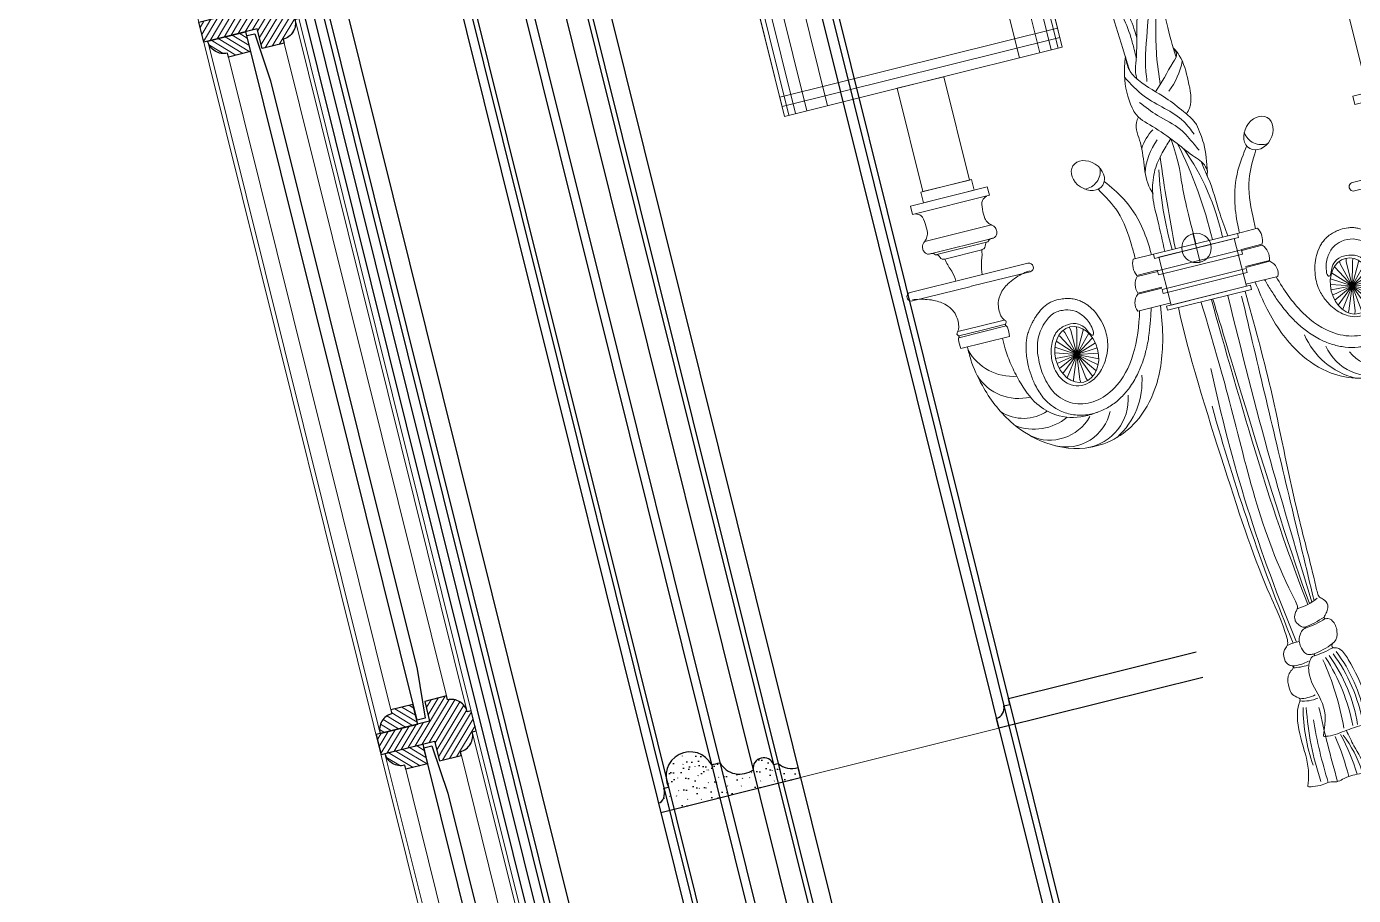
# Model space of a CAD drawing. Header units: inches. Extents: x 122939 to 389145, y 29603 to 574065.
# Drawn here: x 350256 to 350905, y 510128 to 510553 of the extents above; entities that cross this region are included whole.
import ezdxf

# ---------------------------------------------------------------- set-up
doc = ezdxf.new("R2010")
doc.units = ezdxf.units.IN
doc.header["$MEASUREMENT"] = 0
doc.layers.add('Bronze', color=40, linetype='Continuous', lineweight=0)
doc.layers.add('GRC', color=41, linetype='Continuous', lineweight=0)
doc.layers.add('gypsum', color=31, linetype='Continuous')
pattern_1 = [(135, (-7074.547, -982.6516), (-1.76776695, -1.76776695), [])]

# ---------------------------------------------------------------- blocks, each defined once
blk = doc.blocks.new('M1')
at = {"layer": 'gypsum', "linetype": 'Continuous'}
h = blk.add_hatch(dxfattribs=at)
h.set_pattern_fill('GYPSUM', color=251, scale=36.842105, style=0, pattern_type=2)
h.set_pattern_definition([(360, (273234.79, 528507.015), (2e-15, 36.8421), [0, -36.8421]), (360, (273234.527, 528503.77), (2e-15, 36.8421), [0, -36.8421]), (360, (273237.11, 528504.44), (2e-15, 36.8421), [0, -36.8421]), (315, (273237.37, 528509.747), (36.8421, -9e-15), [0.2358, -51.8668]), (360, (273235.53, 528509.4), (2e-15, 36.8421), [0, -36.8421]), (360, (273235.53, 528509.4), (2e-15, 36.8421), [0, -36.8421]), (315, (273242.219, 528506.049), (36.8421, -9e-15), [0.2358, -51.8668]), (360, (273242.8, 528506.687), (2e-15, 36.8421), [0, -36.8421]), (360, (273242.8, 528506.687), (2e-15, 36.8421), [0, -36.8421]), (360, (273239.94, 528504.064), (2e-15, 36.8421), [0, -36.8421]), (315, (273244.39, 528504.474), (36.8421, -9e-15), [0.2358, -51.8668]), (315, (273244.39, 528504.474), (36.8421, -9e-15), [0.2358, -51.8668]), (315, (273242.807, 528509.432), (36.8421, -9e-15), [0.2358, -51.8668]), (315, (273242.807, 528509.432), (36.8421, -9e-15), [0.2358, -51.8668]), (360, (273243.383, 528510.347), (2e-15, 36.8421), [0, -36.8421]), (360, (273240.827, 528510.954), (2e-15, 36.8421), [0, -36.8421]), (360, (273246.932, 528510.374), (2e-15, 36.8421), [0, -36.8421]), (360, (273244.505, 528511.947), (2e-15, 36.8421), [0, -36.8421]), (360, (273234.93, 528514.797), (2e-15, 36.8421), [0, -36.8421]), (315, (273239.017, 528516.243), (36.8421, -9e-15), [0.2358, -51.8668]), (315, (273239.017, 528516.243), (36.8421, -9e-15), [0.2358, -51.8668]), (360, (273236.827, 528519.467), (2e-15, 36.8421), [0, -36.8421]), (360, (273236.09, 528517.082), (2e-15, 36.8421), [0, -36.8421]), (360, (273235.245, 528524.425), (2e-15, 36.8421), [0, -36.8421]), (360, (273234.507, 528522.04), (2e-15, 36.8421), [0, -36.8421]), (315, (273239.005, 528526.003), (36.8421, -9e-15), [0.2358, -51.8668]), (315, (273239.005, 528526.003), (36.8421, -9e-15), [0.2358, -51.8668]), (360, (273243.625, 528515.488), (2e-15, 36.8421), [0, -36.8421]), (315, (273244.105, 528519.5), (36.8421, -9e-15), [0.2358, -51.8668]), (360, (273244.096, 528516.754), (2e-15, 36.8421), [0, -36.8421]), (360, (273244.096, 528516.754), (2e-15, 36.8421), [0, -36.8421]), (315, (273242.523, 528524.457), (36.8421, -9e-15), [0.2358, -51.8668]), (315, (273241.934, 528521.074), (36.8421, -9e-15), [0.2358, -51.8668]), (315, (273241.934, 528521.074), (36.8421, -9e-15), [0.2358, -51.8668]), (315, (273241.934, 528521.074), (36.8421, -9e-15), [0.2358, -51.8668]), (315, (273235.012, 528526.818), (36.8421, -9e-15), [0.2358, -51.8668]), (315, (273235.012, 528526.818), (36.8421, -9e-15), [0.2358, -51.8668]), (360, (273236.565, 528531.054), (2e-15, 36.8421), [0, -36.8421]), (360, (273236.143, 528538.297), (2e-15, 36.8421), [0, -36.8421]), (360, (273235.88, 528535.053), (2e-15, 36.8421), [0, -36.8421]), (360, (273238.463, 528535.724), (2e-15, 36.8421), [0, -36.8421]), (360, (273237.725, 528533.34), (2e-15, 36.8421), [0, -36.8421]), (315, (273240.653, 528532.5), (36.8421, -9e-15), [0.2358, -51.8668]), (360, (273242.463, 528527.21), (2e-15, 36.8421), [0, -36.8421]), (360, (273242.463, 528527.21), (2e-15, 36.8421), [0, -36.8421]), (360, (273245.26, 528531.744), (2e-15, 36.8421), [0, -36.8421]), (360, (273245.02, 528526.604), (2e-15, 36.8421), [0, -36.8421]), (360, (273246.14, 528528.203), (2e-15, 36.8421), [0, -36.8421]), (315, (273243.57, 528537.33), (36.8421, -9e-15), [0.2358, -51.8668]), (315, (273243.57, 528537.33), (36.8421, -9e-15), [0.2358, -51.8668]), (315, (273245.74, 528535.755), (36.8421, -9e-15), [0.2358, -51.8668]), (360, (273244.15, 528537.97), (2e-15, 36.8421), [0, -36.8421]), (360, (273245.732, 528533.01), (2e-15, 36.8421), [0, -36.8421]), (360, (273245.732, 528533.01), (2e-15, 36.8421), [0, -36.8421]), (315, (273250.58, 528503.512), (36.8421, -9e-15), [0.2358, -51.8668]), (360, (273252.315, 528503.59), (2e-15, 36.8421), [0, -36.8421]), (360, (273250.403, 528505.074), (2e-15, 36.8421), [0, -36.8421]), (360, (273250.403, 528505.074), (2e-15, 36.8421), [0, -36.8421]), (360, (273249.67, 528506.44), (2e-15, 36.8421), [0, -36.8421]), (360, (273255.97, 528506.47), (2e-15, 36.8421), [0, -36.8421]), (360, (273252.787, 528504.855), (2e-15, 36.8421), [0, -36.8421]), (360, (273253.86, 528506.66), (2e-15, 36.8421), [0, -36.8421]), (315, (273248.997, 528508.316), (36.8421, -9e-15), [0.2358, -51.8668]), (315, (273248.997, 528508.316), (36.8421, -9e-15), [0.2358, -51.8668]), (360, (273248.917, 528513.175), (2e-15, 36.8421), [0, -36.8421]), (315, (273253.693, 528508.798), (36.8421, -9e-15), [0.2358, -51.8668]), (360, (273254.39, 528511.43), (2e-15, 36.8421), [0, -36.8421]), (360, (273256.972, 528512.1), (2e-15, 36.8421), [0, -36.8421]), (360, (273256.235, 528509.715), (2e-15, 36.8421), [0, -36.8421]), (360, (273256.235, 528509.715), (2e-15, 36.8421), [0, -36.8421]), (360, (273253.26, 528512.057), (2e-15, 36.8421), [0, -36.8421]), (315, (273260.745, 528503.918), (36.8421, -9e-15), [0.2358, -51.8668]), (315, (273260.745, 528503.918), (36.8421, -9e-15), [0.2358, -51.8668]), (360, (273257.817, 528504.757), (2e-15, 36.8421), [0, -36.8421]), (360, (273265.352, 528503.162), (2e-15, 36.8421), [0, -36.8421]), (315, (273260.16, 528513.538), (36.8421, -9e-15), [0.2358, -51.8668]), (360, (273258.555, 528507.14), (2e-15, 36.8421), [0, -36.8421]), (360, (273258.555, 528507.14), (2e-15, 36.8421), [0, -36.8421]), (315, (273264.25, 528512.132), (36.8421, -9e-15), [0.2358, -51.8668]), (315, (273263.662, 528508.748), (36.8421, -9e-15), [0.2358, -51.8668]), (360, (273264.24, 528509.387), (2e-15, 36.8421), [0, -36.8421]), (360, (273264.24, 528509.387), (2e-15, 36.8421), [0, -36.8421]), (360, (273264.24, 528509.387), (2e-15, 36.8421), [0, -36.8421]), (315, (273265.833, 528507.173), (36.8421, -9e-15), [0.2358, -51.8668]), (315, (273265.833, 528507.173), (36.8421, -9e-15), [0.2358, -51.8668]), (360, (273265.824, 528504.43), (2e-15, 36.8421), [0, -36.8421]), (315, (273270.44, 528511.016), (36.8421, -9e-15), [0.2358, -51.8668]), (315, (273270.44, 528511.016), (36.8421, -9e-15), [0.2358, -51.8668]), (360, (273271.113, 528509.14), (2e-15, 36.8421), [0, -36.8421]), (315, (273250.35, 528539.598), (36.8421, -9e-15), [0.2358, -51.8668]), (315, (273250.35, 528539.598), (36.8421, -9e-15), [0.2358, -51.8668]), (315, (273250.296, 528518.383), (36.8421, -9e-15), [0.2358, -51.8668]), (360, (273252.573, 528516.056), (2e-15, 36.8421), [0, -36.8421]), (360, (273249.39, 528514.44), (2e-15, 36.8421), [0, -36.8421]), (360, (273249.39, 528514.44), (2e-15, 36.8421), [0, -36.8421]), (315, (273256.168, 528514.352), (36.8421, -9e-15), [0.2358, -51.8668]), (315, (273256.168, 528514.352), (36.8421, -9e-15), [0.2358, -51.8668]), (360, (273253.38, 528519.706), (2e-15, 36.8421), [0, -36.8421]), (360, (273254.42, 528514.342), (2e-15, 36.8421), [0, -36.8421]), (315, (273248.713, 528523.341), (36.8421, -9e-15), [0.2358, -51.8668]), (360, (273250.12, 528520.1), (2e-15, 36.8421), [0, -36.8421]), (360, (273249.385, 528521.467), (2e-15, 36.8421), [0, -36.8421]), (360, (273249.385, 528521.467), (2e-15, 36.8421), [0, -36.8421]), (315, (273254.757, 528524.914), (36.8421, -9e-15), [0.2358, -51.8668]), (360, (273253.85, 528520.972), (2e-15, 36.8421), [0, -36.8421]), (360, (273253.575, 528521.685), (2e-15, 36.8421), [0, -36.8421]), (360, (273253.575, 528521.685), (2e-15, 36.8421), [0, -36.8421]), (360, (273257.72, 528518.59), (2e-15, 36.8421), [0, -36.8421]), (315, (273261.81, 528520.034), (36.8421, -9e-15), [0.2358, -51.8668]), (360, (273263.62, 528514.745), (2e-15, 36.8421), [0, -36.8421]), (360, (273263.62, 528514.745), (2e-15, 36.8421), [0, -36.8421]), (360, (273258.88, 528520.873), (2e-15, 36.8421), [0, -36.8421]), (360, (273257.3, 528525.83), (2e-15, 36.8421), [0, -36.8421]), (360, (273257.035, 528522.588), (2e-15, 36.8421), [0, -36.8421]), (360, (273259.62, 528523.258), (2e-15, 36.8421), [0, -36.8421]), (315, (273264.726, 528524.865), (36.8421, -9e-15), [0.2358, -51.8668]), (360, (273265.306, 528525.503), (2e-15, 36.8421), [0, -36.8421]), (360, (273265.306, 528525.503), (2e-15, 36.8421), [0, -36.8421]), (360, (273248.568, 528526.63), (2e-15, 36.8421), [0, -36.8421]), (360, (273251.025, 528530.698), (2e-15, 36.8421), [0, -36.8421]), (360, (273250.553, 528529.43), (2e-15, 36.8421), [0, -36.8421]), (360, (273255.452, 528527.546), (2e-15, 36.8421), [0, -36.8421]), (360, (273254.895, 528528.314), (2e-15, 36.8421), [0, -36.8421]), (360, (273254.21, 528532.313), (2e-15, 36.8421), [0, -36.8421]), (360, (273256.055, 528530.6), (2e-15, 36.8421), [0, -36.8421]), (315, (273251.93, 528534.64), (36.8421, -9e-15), [0.2358, -51.8668]), (360, (273251.755, 528536.356), (2e-15, 36.8421), [0, -36.8421]), (360, (273251.755, 528536.356), (2e-15, 36.8421), [0, -36.8421]), (360, (273251.02, 528537.723), (2e-15, 36.8421), [0, -36.8421]), (360, (273256.55, 528534.96), (2e-15, 36.8421), [0, -36.8421]), (360, (273256.08, 528533.695), (2e-15, 36.8421), [0, -36.8421]), (360, (273255.21, 528537.942), (2e-15, 36.8421), [0, -36.8421]), (315, (273258.87, 528528.342), (36.8421, -9e-15), [0.2358, -51.8668]), (360, (273258.036, 528528.216), (2e-15, 36.8421), [0, -36.8421]), (360, (273260.42, 528532.578), (2e-15, 36.8421), [0, -36.8421]), (360, (273260.42, 528532.578), (2e-15, 36.8421), [0, -36.8421]), (315, (273265.315, 528528.248), (36.8421, -9e-15), [0.2358, -51.8668]), (315, (273262.862, 528527.527), (36.8421, -9e-15), [0.2358, -51.8668]), (315, (273262.862, 528527.527), (36.8421, -9e-15), [0.2358, -51.8668]), (315, (273262.862, 528527.527), (36.8421, -9e-15), [0.2358, -51.8668]), (315, (273257.458, 528538.904), (36.8421, -9e-15), [0.2358, -51.8668]), (360, (273259.735, 528536.577), (2e-15, 36.8421), [0, -36.8421]), (360, (273259.735, 528536.577), (2e-15, 36.8421), [0, -36.8421]), (315, (273264.51, 528534.024), (36.8421, -9e-15), [0.2358, -51.8668]), (315, (273264.51, 528534.024), (36.8421, -9e-15), [0.2358, -51.8668]), (360, (273262.32, 528537.247), (2e-15, 36.8421), [0, -36.8421]), (360, (273261.582, 528534.863), (2e-15, 36.8421), [0, -36.8421]), (360, (273269.723, 528514.165), (2e-15, 36.8421), [0, -36.8421]), (360, (273266.416, 528519.28), (2e-15, 36.8421), [0, -36.8421]), (360, (273266.175, 528514.138), (2e-15, 36.8421), [0, -36.8421]), (360, (273267.296, 528515.738), (2e-15, 36.8421), [0, -36.8421]), (315, (273266.897, 528523.29), (36.8421, -9e-15), [0.2358, -51.8668]), (360, (273266.888, 528520.545), (2e-15, 36.8421), [0, -36.8421]), (360, (273266.888, 528520.545), (2e-15, 36.8421), [0, -36.8421]), (360, (273268.875, 528528.128), (2e-15, 36.8421), [0, -36.8421]), (360, (273266.32, 528528.734), (2e-15, 36.8421), [0, -36.8421]), (360, (273269.997, 528529.727), (2e-15, 36.8421), [0, -36.8421]), (315, (273269.598, 528537.28), (36.8421, -9e-15), [0.2358, -51.8668]), (315, (273267.427, 528538.854), (36.8421, -9e-15), [0.2358, -51.8668]), (360, (273269.59, 528534.534), (2e-15, 36.8421), [0, -36.8421]), (360, (273269.117, 528533.27), (2e-15, 36.8421), [0, -36.8421]), (360, (273269.117, 528533.27), (2e-15, 36.8421), [0, -36.8421]), (360, (273269.117, 528533.27), (2e-15, 36.8421), [0, -36.8421]), (360, (273260, 528539.82), (2e-15, 36.8421), [0, -36.8421]), (360, (273268.006, 528539.493), (2e-15, 36.8421), [0, -36.8421])])
edge = h.paths.add_edge_path()
edge.add_arc((272491.1, 527822.19), 11.88, 283.94609, 462.71632)
edge.add_line((272488.49, 527833.78), (272488.49, 527836.1))
edge.add_ellipse((272488.49, 527840.44), major_axis=(-6.53, 0), ratio=0.663806, start_angle=0, end_angle=90, ccw=False)
edge.add_line((272481.96, 527840.44), (272477.37, 527840.44))
edge.add_line((272477.37, 527840.44), (272477.37, 527769.98))
edge.add_line((272477.37, 527769.98), (272482.47, 527769.98))
edge.add_arc((272492.17, 527770.83), 9.73, 123.92059, 185.05545, ccw=False)
edge.add_line((272486.74, 527778.91), (272486.74, 527781.29))
edge.add_arc((272486.19, 527786.41), 5.15, 276.04421, 443.95579)
edge.add_arc((272497.07, 527795.81), 11.18, 106.11588, 202.45478, ccw=False)
edge.add_spline(control_points=[(272493.97, 527806.55), (272493.97, 527807.92), (272493.97, 527809.29), (272493.97, 527810.66)], knot_values=[0, 0, 0, 0, 0.167192, 0.167192, 0.167192, 0.167192], degree=3, periodic=0)
for p, q in [((272477.37, 527840.44), (272477.37, 527769.98)), ((272481.96, 527840.44), (272477.37, 527840.44)), ((272488.49, 527836.1), (272488.49, 527833.78)), ((272486.74, 527781.29), (272486.74, 527778.91)), ((272477.37, 527769.98), (272482.47, 527769.98))]:
    blk.add_line(p, q, dxfattribs=at)
for centre, radius, start, end in [((272491.1, 527822.19), 11.88, 283.94609, 102.71633), ((272497.07, 527795.81), 11.18, 106.11588, 202.45478), ((272486.19, 527786.41), 5.15, 276.04421, 83.95579), ((272492.17, 527770.83), 9.73, 123.92059, 185.05545)]:
    blk.add_arc(centre, radius, start, end, dxfattribs=at)
blk.add_ellipse((272488.49, 527840.44), major_axis=(-6.53, 0), ratio=0.663806, start_param=0, end_param=1.570796, dxfattribs=at)
blk.add_spline([(272493.97, 527810.66), (272493.97, 527806.55)], degree=3, dxfattribs=at)
blk = doc.blocks.new('laudarte T150')
at = {"color": 1, "lineweight": 0}
for p, q in [((-4940.05, -10901.9), (-4940.05, -10887.47)), ((-4947.26, -10894.69), (-4932.84, -10894.69))]:
    blk.add_line(p, q, dxfattribs=at)
blk.add_circle((-4940.05, -10894.69), 7.21, dxfattribs=at)
at = {"layer": 'Bronze', "color": 0, "lineweight": 0}
for p, q in [((-5098.43, -10676.91), (-5098.43, -10783.55)), ((-5001.68, -10676.91), (-5001.68, -10783.55)), ((-5120.05, -10684.99), (-5120.05, -10783.55)), ((-5117.91, -10685.04), (-5117.91, -10783.55)), ((-5114.52, -10684.79), (-5114.52, -10783.55)), ((-5108.8, -10683.4), (-5108.8, -10783.55)), ((-4991.31, -10683.4), (-4991.31, -10783.55)), ((-4985.59, -10684.79), (-4985.59, -10783.55)), ((-4982.2, -10685.04), (-4982.2, -10783.55)), ((-4980.05, -10684.99), (-4980.05, -10783.55))]:
    blk.add_line(p, q, dxfattribs=at)
at = {"layer": 'Bronze', "lineweight": 0}
for p, q in [((-5034.66, -10859.56), (-5068.26, -10859.56)), ((-5035.32, -10865.99), (-5067.75, -10865.99)), ((-5038.34, -10867.1), (-5064.73, -10867.1)), ((-5042.16, -10870.27), (-5060.91, -10870.27))]:
    blk.add_line(p, q, dxfattribs=at)
at = {"layer": 'Bronze', "color": 0, "lineweight": 0}
for points in [[(-5051.54, -10783.55), (-5120.05, -10783.55), (-5120.05, -10684.99)], [(-4980.05, -10684.23), (-4980.05, -10783.55), (-5051.54, -10783.55)]]:
    blk.add_lwpolyline(points, dxfattribs=at)
blk.add_lwpolyline([(-4980.05, -10778.58), (-5120.05, -10778.58), (-5120.05, -10773.96), (-4980.05, -10773.96)], close=True, dxfattribs=at)
at = {"layer": 'Bronze', "lineweight": 0}
for points in [[(-5039.79, -10783.55), (-5063.28, -10783.55), (-5063.28, -10835.64), (-5039.79, -10835.64)], [(-4840.32, -10783.55), (-4816.83, -10783.55), (-4816.83, -10835.64), (-4840.32, -10835.64)], [(-5070.91, -10841.01), (-5032.16, -10841.01), (-5032.16, -10845.23), (-5070.91, -10845.23)], [(-5038.77, -10835.64), (-5064.33, -10835.64), (-5064.33, -10841.01), (-5038.77, -10841.01)], [(-4809.2, -10841.01), (-4847.95, -10841.01), (-4847.95, -10845.23), (-4809.2, -10845.23)], [(-4961.21, -10892.62), (-4918.89, -10892.62), (-4918.89, -10894.69), (-4961.21, -10894.69)], [(-4959.05, -10894.69), (-4921.06, -10894.69), (-4920.88, -10918.8), (-4958.87, -10918.8)], [(-4961.21, -10900.98), (-4918.89, -10900.98), (-4918.89, -10903.04), (-4961.21, -10903.04)], [(-4961.21, -10910.31), (-4918.89, -10910.31), (-4918.89, -10912.38), (-4961.21, -10912.38)], [(-4961.21, -10918.8), (-4918.89, -10918.8), (-4918.89, -10920.87), (-4961.21, -10920.87)]]:
    blk.add_lwpolyline(points, close=True, dxfattribs=at)
for points in [[(-5051.54, -10882.03), (-5081.22, -10882.03, 1), (-5081.22, -10886.32), (-5051.59, -10886.32)], [(-5051.54, -10882.03), (-5021.85, -10882.03, -1), (-5021.85, -10886.32), (-5051.49, -10886.32)], [(-4828.57, -10882.03), (-4858.26, -10882.03, 1), (-4858.26, -10886.32), (-4828.62, -10886.32)], [(-4961.21, -10892.62), (-4971.37, -10892.55, 0.259568), (-4971.58, -10900.69), (-4961.27, -10900.68)], [(-4918.89, -10892.62), (-4908.74, -10892.55, -0.259568), (-4908.52, -10900.69), (-4918.84, -10900.68)], [(-4961.21, -10901.23), (-4971.63, -10901.16, 0.275839), (-4973.23, -10909.22), (-4961.21, -10909.29)], [(-4918.89, -10901.23), (-4908.48, -10901.16, -0.275839), (-4906.88, -10909.22), (-4918.89, -10909.29)], [(-4961.21, -10909.79), (-4973.33, -10909.7, 0.356307), (-4975.34, -10917.83), (-4959.23, -10917.81)], [(-4918.89, -10909.79), (-4906.78, -10909.7, -0.356307), (-4904.77, -10917.83), (-4920.88, -10917.81)]]:
    blk.add_lwpolyline(points, format="xyb", dxfattribs=at)
for points in [[(-5063.24, -10906.24), (-5051.54, -10906.24)], [(-5039.83, -10906.24), (-5051.54, -10906.24)], [(-5063.48, -10909.27), (-5051.54, -10909.27)], [(-5063.34, -10908.37), (-5051.54, -10908.37)], [(-5039.74, -10908.37), (-5051.54, -10908.37)], [(-5039.59, -10909.27), (-5051.54, -10909.27)], [(-5063.79, -10914.68), (-5051.54, -10914.68)], [(-5039.28, -10914.68), (-5051.54, -10914.68)], [(-5009.49, -10931.15), (-5012.54, -10919.26), (-5013.14, -10918.09)], [(-5009.49, -10931.15), (-5009.49, -10918.87), (-5009.86, -10917.24)], [(-5009.49, -10931.15), (-5006.43, -10919.26), (-5006.4, -10917.86)], [(-4870.62, -10931.15), (-4873.67, -10919.26), (-4873.71, -10917.86)], [(-4870.62, -10931.15), (-4870.62, -10918.87), (-4870.25, -10917.24)], [(-4870.62, -10931.15), (-4867.57, -10919.26), (-4866.96, -10918.09)], [(-5009.49, -10931.15), (-5018.99, -10925.12)], [(-5009.49, -10931.15), (-5017.7, -10922.41)], [(-5009.49, -10931.15), (-5015.4, -10920.39), (-5015.78, -10919.97)], [(-5009.49, -10931.15), (-5003.57, -10920.39), (-5003.41, -10919.81)], [(-5009.49, -10931.15), (-5001.3, -10922.43)], [(-5009.49, -10931.15), (-5000.01, -10925.14)], [(-4870.62, -10931.15), (-4880.1, -10925.14)], [(-4870.62, -10931.15), (-4878.81, -10922.43)], [(-4870.62, -10931.15), (-4876.54, -10920.39), (-4876.7, -10919.81)], [(-4870.62, -10931.15), (-4864.7, -10920.39), (-4864.33, -10919.97)], [(-4870.62, -10931.15), (-4862.41, -10922.41)], [(-4870.62, -10931.15), (-4861.12, -10925.12)], [(-5009.49, -10931.15), (-5020.01, -10930.49)], [(-5009.49, -10931.15), (-5019.9, -10933.14)], [(-5009.49, -10931.15), (-5019.72, -10927.83)], [(-5009.49, -10931.15), (-5019.4, -10935.82)], [(-5009.49, -10931.15), (-5018.4, -10938.53)], [(-5009.49, -10931.15), (-5016.71, -10941.09), (-5016.75, -10941.2)], [(-5009.49, -10931.15), (-5014.01, -10942.57), (-5014.17, -10943.6)], [(-5009.49, -10931.15), (-5011.03, -10943.34), (-5010.86, -10944.94)], [(-5009.49, -10931.15), (-4999.27, -10927.83)], [(-5009.49, -10931.15), (-4998.97, -10930.49)], [(-5009.49, -10931.15), (-4999.06, -10933.14)], [(-5009.49, -10931.15), (-4999.56, -10935.82)], [(-5009.49, -10931.15), (-5000.55, -10938.54)], [(-5009.49, -10931.15), (-5002.27, -10941.09), (-5002.17, -10941.18)], [(-5009.49, -10931.15), (-5004.97, -10942.57), (-5004.42, -10943.37)], [(-5009.49, -10931.15), (-5007.95, -10943.34), (-5007.41, -10944.8)], [(-4870.62, -10931.15), (-4881.13, -10930.49)], [(-4870.62, -10931.15), (-4881.04, -10933.14)], [(-4870.62, -10931.15), (-4880.84, -10927.83)], [(-4870.62, -10931.15), (-4880.55, -10935.82)], [(-4870.62, -10931.15), (-4879.55, -10938.54)], [(-4870.62, -10931.15), (-4877.84, -10941.09), (-4877.94, -10941.18)], [(-4870.62, -10931.15), (-4875.14, -10942.57), (-4875.69, -10943.37)], [(-4870.62, -10931.15), (-4872.16, -10943.34), (-4872.7, -10944.8)], [(-4870.62, -10931.15), (-4860.39, -10927.83)], [(-4870.62, -10931.15), (-4860.1, -10930.49)], [(-4870.62, -10931.15), (-4869.08, -10943.34), (-4869.24, -10944.94)], [(-4870.62, -10931.15), (-4866.1, -10942.57), (-4865.94, -10943.6)], [(-4870.62, -10931.15), (-4863.4, -10941.09), (-4863.35, -10941.2)], [(-4870.62, -10931.15), (-4861.71, -10938.53)], [(-4870.62, -10931.15), (-4860.71, -10935.82)], [(-4870.62, -10931.15), (-4860.2, -10933.14)]]:
    blk.add_lwpolyline(points, dxfattribs=at)
for centre, radius, start, end in [((-4955.9, -10790.07), 34.27, 308.15433, 335.51856), ((-4931.92, -10855.62), 26.78, 123.99408, 146.66777), ((-4927.38, -10861.64), 29.46, 128.92441, 163.1237), ((-4985.2, -10844.77), 8.81, 263.63816, 355.44544), ((-4260.99, -10924.97), 689.91, 173.51687, 177.31265), ((-5143.03, -10889.75), 211.52, 359.22417, 12.75284), ((-5046.68, -10889.22), 120.31, 358.38262, 20.95276), ((-4894.91, -10844.77), 8.81, 184.55456, 276.36184), ((-4783.85, -10885.95), 168.04, 168.73266, 182.27388), ((-5036.33, -10909.7), 25.07, 195.26103, 260.34411), ((-5036.62, -10922.03), 23.82, 198.4854, 270.17512), ((-5037.35, -10935.04), 20.75, 224.02273, 290.1321), ((-5017.5, -10942.67), 36.94, 298.09421, 350.61089), ((-4862.61, -10942.67), 36.94, 189.38911, 241.90579), ((-5032.51, -10937.36), 24.97, 234.17264, 296.10934), ((-5013.79, -10952.51), 24.24, 265.35472, 350.38271), ((-4203.29, -10979.66), 744.59, 177.99756, 188.80723), ((-4866.32, -10952.51), 24.24, 189.61729, 274.64528), ((-5027.03, -10946.87), 22.41, 231.50477, 316.85154), ((-5020.18, -10952.43), 22.04, 242.40696, 334.01705), ((-4859.92, -10952.43), 22.04, 205.98295, 297.59304), ((-3857.29, -10939.01), 1094.55, 181.70783, 188.1269), ((-4935.93, -11050.88), 27.07, 272.22502, 296.05206), ((-4938.5, -11044.71), 43.17, 276.83787, 290.9401), ((-4935.33, -11051.31), 36.79, 273.11782, 289.96704), ((-4939.09, -11113.47), 19.8, 86.00994, 104.15409), ((-4936.3, -11048.97), 53.5, 273.61253, 285.00454), ((-4935.29, -11069.12), 32.31, 274.66691, 293.91116), ((-4940.87, -11085.87), 18.92, 261.10746, 285.78561), ((-4938.43, -11080.36), 25.69, 258.16881, 274.28461), ((-5060.68, -11130.08), 134.28, 355.73191, 10.66089), ((-5015.34, -11134.64), 93.2, 356.75428, 18.87742), ((-4996.62, -11132.95), 77.04, 354.74764, 22.09755), ((-4999.15, -11134.88), 82.2, 356.63196, 22.38944), ((-4991.4, -11132.69), 76.07, 356.99575, 23.06878), ((-4859.65, -11145.9), 86.51, 166.38656, 185.38263), ((-4801.59, -11151.11), 142.88, 169.84439, 184.64302), ((-4938.48, -11106.09), 16.97, 249.35917, 279.86388), ((-4940.28, -11101.73), 19.65, 258.26771, 281.16085), ((-4722.14, -11150.24), 218.89, 175.35831, 183.61644), ((-4370.91, -11144.28), 565.53, 178.29195, 182.07126), ((-5072.09, -11165.29), 141.95, 0.67668, 9.00122), ((-5031.89, -11169.5), 106.16, 3.19668, 14.5839), ((-4981.82, -11166.29), 58.61, 3.7148, 23.06986)]:
    blk.add_arc(centre, radius, start, end, dxfattribs=at)
at = {"layer": 'Bronze', "lineweight": 0, "extrusion": (0, 0, -1)}
for centre, major_axis, ratio in [((-4983.06, -10847.48), (5.95, -6.33), 0.764848), ((-5009.49, -10931.15), (-0.07, 13.92), 0.756587)]:
    blk.add_ellipse(centre, major_axis=major_axis, ratio=ratio, dxfattribs=at)
at = {"layer": 'Bronze', "lineweight": 0}
for centre, major_axis, ratio in [((-4897.05, -10847.48), (-5.95, -6.33), 0.764848), ((-4870.62, -10931.15), (0.07, 13.92), 0.756587)]:
    blk.add_ellipse(centre, major_axis=major_axis, ratio=ratio, dxfattribs=at)
for points in [[(-4950.86, -10802.48), (-4953.78, -10758.55), (-4956.19, -10732.05), (-4953.47, -10717.11), (-4945.62, -10711.74), (-4938.96, -10710.43), (-4927.48, -10715.48), (-4923.79, -10721), (-4923.67, -10739.8), (-4926.48, -10764.39), (-4927.65, -10784.53), (-4927.25, -10801.73)], [(-4955.26, -10730.71), (-4950.62, -10762.42), (-4946.3, -10787.09), (-4946.2, -10793.15), (-4946.2, -10797.33)], [(-4954.74, -10729.44), (-4952, -10742.37), (-4945.24, -10773.46), (-4943.72, -10784.53), (-4943.61, -10788.06)], [(-4927.4, -10726.54), (-4929.57, -10740.59), (-4934.6, -10759.26), (-4937.74, -10767.89), (-4942.13, -10782.16), (-4946.53, -10798.32), (-4948.26, -10804.28), (-4948.42, -10807.36)], [(-4924.11, -10729.64), (-4928.82, -10755.92), (-4936.99, -10783.45), (-4943.22, -10805.03), (-4943.91, -10809.87)], [(-4951.21, -10795.39), (-4953.93, -10804.44), (-4954.06, -10820.61), (-4953.41, -10823.21), (-4946.64, -10831.76), (-4937.75, -10841.73), (-4930.96, -10850.33), (-4926.14, -10857.24), (-4926.14, -10860.63), (-4926.53, -10861.28)], [(-4951.21, -10795.39), (-4950.91, -10802.26), (-4947.8, -10808.22), (-4936.84, -10819.95), (-4930.05, -10828.43), (-4925.87, -10835.08), (-4925.48, -10836.12)], [(-4954.07, -10805.09), (-4946.95, -10816.51), (-4931.15, -10833.18), (-4927.78, -10840.34)], [(-4949.88, -10818.85), (-4942.85, -10827.18), (-4933.63, -10836.54), (-4928.95, -10845.16), (-4927.2, -10848.67)], [(-4925.91, -10859.97), (-4924.31, -10846.03), (-4925.48, -10836.12)], [(-4923.68, -10892.62), (-4924.86, -10881.36), (-4926.3, -10862.53), (-4926.53, -10861.28), (-4927.65, -10854.23)], [(-5080.97, -10885.76), (-5077.86, -10886.32), (-5070.19, -10888.97), (-5064.98, -10892.9), (-5062.41, -10897.39), (-5061.92, -10900.66), (-5062.18, -10903.77), (-5063.37, -10906.39), (-5064.02, -10907.26), (-5063.22, -10908.68), (-5063.27, -10909.05), (-5063.65, -10909.43), (-5063.84, -10910.05), (-5063.79, -10914.68)], [(-5022.1, -10885.76), (-5025.21, -10886.32), (-5032.88, -10888.97), (-5038.09, -10892.9), (-5040.66, -10897.39), (-5041.15, -10900.66), (-5040.89, -10903.77), (-5039.7, -10906.39), (-5039.05, -10907.26), (-5039.85, -10908.68), (-5039.8, -10909.05), (-5039.42, -10909.43), (-5039.23, -10910.05), (-5039.28, -10914.68)], [(-4944.22, -10921.13), (-4942.57, -10968.3), (-4934.83, -11074.05), (-4934.67, -11077.54), (-4935.8, -11079.13), (-4937.2, -11082.42), (-4936.92, -11084.3), (-4935.8, -11085.99), (-4934.29, -11087.3), (-4933.26, -11087.68), (-4933.16, -11087.86), (-4933.63, -11088.15), (-4935.42, -11089.18), (-4937.39, -11092.28), (-4937.77, -11094.91), (-4937.2, -11098), (-4936.08, -11100.26), (-4934.2, -11101.19), (-4932.13, -11101.66), (-4932.04, -11101.82), (-4932.37, -11102.23), (-4933.29, -11102.4), (-4934.61, -11103.56), (-4935.85, -11105.71), (-4936.77, -11109.19), (-4936.44, -11138.83), (-4936.96, -11141.85), (-4936.75, -11141.85), (-4935.19, -11142.05), (-4925.6, -11141.43), (-4916.85, -11140.91), (-4912.79, -11139.87), (-4911.64, -11137.99), (-4911.75, -11137.79), (-4913.1, -11127.38), (-4916.64, -11108.02), (-4919.35, -11102.19), (-4921.33, -11100.94), (-4922.58, -11100.52), (-4922.58, -11099.07), (-4921.23, -11098.13), (-4918.64, -11093.22), (-4919.61, -11087.75), (-4921.48, -11086.21), (-4922.96, -11085.69), (-4923.09, -11085.11), (-4922.38, -11084.21), (-4920.9, -11082.28), (-4919.93, -11079.77), (-4921.31, -11076.56), (-4922.85, -11075.03), (-4923.36, -11072.76), (-4923.36, -11069.64), (-4923.34, -11031.22), (-4921.49, -10970.41), (-4922.13, -10921.13)], [(-4927.12, -11076.48), (-4930.09, -11004.54), (-4930.85, -10921.13)], [(-4925.88, -11076.02), (-4925.46, -11026.68), (-4924.29, -10922.89)]]:
    blk.add_spline(points, degree=3, dxfattribs=at)
for points, knots in [([(-4927.38, -10760.13), (-4929.34, -10768.39), (-4932.36, -10781.17), (-4936.54, -10798.61), (-4937.48, -10807.97), (-4937.9, -10812.74)], [0, 0, 0, 0, 25.485911, 39.395704, 53.714859, 53.714859, 53.714859, 53.714859]), ([(-4927.46, -10796.91), (-4926.78, -10798.19), (-4925.92, -10800.7), (-4932.59, -10806.94), (-4936.91, -10812.02), (-4940.99, -10815.67)], [0, 0, 0, 0, 3.043732, 7.415023, 24.29117, 24.29117, 24.29117, 24.29117]), ([(-4928.96, -10829.89), (-4928.2, -10829.1), (-4924.43, -10824.99), (-4924.28, -10814.24), (-4924.08, -10803.9), (-4926.52, -10798.51), (-4927.46, -10796.91)], [72.109381, 72.109381, 72.109381, 72.109381, 75.349525, 88.635986, 101.826513, 106.247988, 106.247988, 106.247988, 106.247988]), ([(-4952.14, -10825.74), (-4952.75, -10826.44), (-4955.43, -10829.93), (-4952.55, -10843.34), (-4957.48, -10855.36), (-4954.37, -10863.34), (-4954.22, -10863.73)], [39.30217, 39.30217, 39.30217, 39.30217, 42.035863, 52.283079, 76.662266, 77.897437, 77.897437, 77.897437, 77.897437]), ([(-4955.51, -10892.62), (-4955.37, -10887.49), (-4955.11, -10878.43), (-4955.3, -10867.78), (-4953.51, -10859.13), (-4950.55, -10851.74), (-4944.86, -10845.06), (-4941.04, -10841.38), (-4939.32, -10839.77)], [0, 0, 0, 0, 15.408683, 27.24496, 31.74597, 41.853784, 50.700117, 57.807121, 57.807121, 57.807121, 57.807121]), ([(-4939.83, -10892.62), (-4940.15, -10877.23), (-4939.73, -10863.65), (-4938.32, -10851.33), (-4939.32, -10839.77)], [137.434449, 137.434449, 137.434449, 137.434449, 181.991232, 208.301888, 208.301888, 208.301888, 208.301888]), ([(-5069.45, -10845.23), (-5068.52, -10845.68), (-5066.22, -10846.82), (-5066.09, -10851.28), (-5065.63, -10855.05), (-5066.8, -10858.11), (-5068.37, -10859.54), (-5069.6, -10860.59), (-5070.15, -10862.04), (-5070.22, -10863.62), (-5069.49, -10865.22), (-5067.82, -10866.32), (-5065.74, -10865.64), (-5064.99, -10867.14), (-5064.13, -10867.17), (-5062.94, -10867.9), (-5062.96, -10870.01), (-5061.52, -10870.07), (-5060.7, -10870.22), (-5060.6, -10873.09), (-5058.74, -10876.46), (-5058.34, -10880.24), (-5058.18, -10882.03)], [0, 0, 0, 0, 2.91398, 7.246775, 11.842572, 14.561696, 16.606637, 18.182231, 19.308587, 21.157082, 22.788951, 24.342065, 26.804687, 27.957566, 28.515678, 29.246821, 31.998962, 32.720639, 33.381562, 34.202309, 40.17056, 45.449802, 45.449802, 45.449802, 45.449802]), ([(-5033.62, -10845.23), (-5034.55, -10845.68), (-5036.85, -10846.82), (-5036.98, -10851.28), (-5037.44, -10855.05), (-5036.27, -10858.11), (-5034.7, -10859.54), (-5033.47, -10860.59), (-5032.92, -10862.04), (-5032.85, -10863.62), (-5033.58, -10865.22), (-5035.25, -10866.32), (-5037.33, -10865.64), (-5038.08, -10867.14), (-5038.94, -10867.17), (-5040.14, -10867.9), (-5040.11, -10870.01), (-5041.55, -10870.07), (-5042.37, -10870.22), (-5042.47, -10873.09), (-5044.33, -10876.46), (-5044.73, -10880.24), (-5044.89, -10882.03)], [0, 0, 0, 0, 2.91398, 7.246775, 11.842572, 14.561696, 16.606637, 18.182231, 19.308587, 21.157082, 22.788951, 24.342065, 26.804687, 27.957566, 28.515678, 29.246821, 31.998962, 32.720639, 33.381562, 34.202309, 40.17056, 45.449802, 45.449802, 45.449802, 45.449802]), ([(-4975.96, -10852.22), (-4973.45, -10855.63), (-4967.75, -10863.36), (-4963.21, -10876.66), (-4962.35, -10886.94), (-4962.26, -10891.87), (-4962.26, -10892.61)], [0, 0, 0, 0, 12.648486, 28.715628, 41.297626, 43.510724, 43.510724, 43.510724, 43.510724]), ([(-4904.15, -10852.22), (-4906.66, -10855.63), (-4912.35, -10863.36), (-4916.9, -10876.66), (-4917.76, -10886.94), (-4917.84, -10891.87), (-4917.85, -10892.61)], [0, 0, 0, 0, 12.648486, 28.715628, 41.297626, 43.510724, 43.510724, 43.510724, 43.510724]), ([(-4979.85, -10855.17), (-4977.03, -10859.94), (-4971.54, -10869.18), (-4970.62, -10882.22), (-4970.39, -10890.42), (-4970.39, -10892.55)], [0, 0, 0, 0, 13.799921, 31.87904, 38.261377, 38.261377, 38.261377, 38.261377]), ([(-4900.26, -10855.17), (-4903.08, -10859.94), (-4908.56, -10869.18), (-4909.49, -10882.22), (-4909.71, -10890.42), (-4909.71, -10892.55)], [0, 0, 0, 0, 13.799921, 31.87904, 38.261377, 38.261377, 38.261377, 38.261377]), ([(-4968.65, -10917.82), (-4968.92, -10918.76), (-4969.2, -10919.68), (-4969.78, -10921.6), (-4970.09, -10922.59), (-4971.06, -10925.57), (-4971.77, -10927.56), (-4973.5, -10931.97), (-4974.57, -10934.39), (-4976.77, -10938.69), (-4977.85, -10940.57), (-4980.25, -10944.26), (-4981.57, -10946.05), (-4984.66, -10949.7), (-4986.47, -10951.53), (-4989.99, -10954.47), (-4991.62, -10955.64), (-4995.12, -10957.72), (-4996.98, -10958.62), (-5000.89, -10960.05), (-5002.95, -10960.59), (-5007.2, -10961.18), (-5009.39, -10961.24), (-5013.77, -10960.78), (-5015.98, -10960.27), (-5020.23, -10958.54), (-5022.19, -10957.37), (-5025.28, -10954.87), (-5026.5, -10953.66), (-5028.14, -10951.6), (-5028.68, -10950.84), (-5029.64, -10949.29), (-5030.07, -10948.5), (-5031.51, -10945.52), (-5032.23, -10943.28), (-5032.94, -10940.14), (-5033.12, -10939.21), (-5033.41, -10937.34), (-5033.53, -10936.41), (-5033.78, -10933.6), (-5033.83, -10931.74), (-5033.75, -10929.27), (-5033.72, -10928.66), (-5033.64, -10927.41), (-5033.58, -10926.78), (-5033.37, -10924.87), (-5033.16, -10923.57), (-5032.62, -10921.26), (-5032.33, -10920.26), (-5031.79, -10918.74), (-5031.59, -10918.24), (-5031.01, -10916.91), (-5030.59, -10916.1), (-5029.7, -10914.57), (-5029.22, -10913.84), (-5028.22, -10912.46), (-5027.71, -10911.81), (-5026.75, -10910.68), (-5026.3, -10910.19), (-5025.57, -10909.42), (-5025.29, -10909.14), (-5024.78, -10908.63), (-5024.55, -10908.42), (-5024.08, -10907.97), (-5023.84, -10907.75), (-5023.08, -10907.09), (-5022.54, -10906.64), (-5021.33, -10905.74), (-5020.65, -10905.29), (-5019.32, -10904.54), (-5018.7, -10904.24), (-5017.47, -10903.74), (-5016.85, -10903.54), (-5015.64, -10903.23), (-5015.04, -10903.11), (-5013.11, -10902.85), (-5011.82, -10902.83), (-5010.03, -10902.98), (-5009.5, -10903.04), (-5008.57, -10903.19), (-5008.16, -10903.27), (-5007.32, -10903.46), (-5006.9, -10903.56), (-5005.63, -10903.94), (-5004.77, -10904.26), (-5003.45, -10904.9), (-5002.98, -10905.16), (-5002.19, -10905.64), (-5001.87, -10905.86), (-5001.25, -10906.31), (-5000.95, -10906.55), (-5000.08, -10907.28), (-4999.54, -10907.8), (-4999.04, -10908.35), (-4997.88, -10909.55), (-4996.12, -10912.49)], [62.368868, 62.368868, 62.368868, 62.368868, 65.178196, 65.178196, 68.166392, 68.166392, 74.142784, 74.142784, 81.519402, 81.519402, 87.423241, 87.423241, 93.32708, 93.32708, 99.991483, 99.991483, 105.103697, 105.103697, 110.215912, 110.215912, 115.328126, 115.328126, 120.440341, 120.440341, 125.552555, 125.552555, 130.66477, 130.66477, 134.534525, 134.534525, 136.620482, 136.620482, 138.706439, 138.706439, 144.422312, 144.422312, 146.880314, 146.880314, 149.338315, 149.338315, 154.254317, 154.254317, 155.880578, 155.880578, 157.506838, 157.506838, 160.759359, 160.759359, 163.253462, 163.253462, 164.506869, 164.506869, 166.58847, 166.58847, 168.670071, 168.670071, 170.685773, 170.685773, 172.32509, 172.32509, 173.340739, 173.340739, 174.136049, 174.136049, 174.93136, 174.93136, 176.52198, 176.52198, 178.260526, 178.260526, 179.620764, 179.620764, 180.805592, 180.805592, 181.99042, 181.99042, 184.632132, 184.632132, 185.76939, 185.76939, 186.684473, 186.684473, 187.599556, 187.599556, 189.429722, 189.429722, 190.444958, 190.444958, 191.171442, 191.171442, 191.897926, 191.897926, 193.350895, 193.350895, 193.386195, 193.386195, 193.386195, 193.386195]), ([(-4911.45, -10917.82), (-4911.19, -10918.76), (-4910.91, -10919.68), (-4910.33, -10921.6), (-4910.02, -10922.59), (-4909.04, -10925.57), (-4908.34, -10927.56), (-4906.61, -10931.97), (-4905.54, -10934.39), (-4903.34, -10938.69), (-4902.26, -10940.57), (-4899.85, -10944.26), (-4898.54, -10946.05), (-4895.45, -10949.7), (-4893.64, -10951.53), (-4890.12, -10954.47), (-4888.48, -10955.64), (-4884.98, -10957.72), (-4883.12, -10958.62), (-4879.21, -10960.05), (-4877.16, -10960.59), (-4872.91, -10961.18), (-4870.72, -10961.24), (-4866.33, -10960.78), (-4864.13, -10960.27), (-4859.88, -10958.54), (-4857.91, -10957.37), (-4854.82, -10954.87), (-4853.61, -10953.66), (-4851.96, -10951.6), (-4851.43, -10950.84), (-4850.46, -10949.29), (-4850.03, -10948.5), (-4848.59, -10945.52), (-4847.88, -10943.28), (-4847.16, -10940.14), (-4846.99, -10939.21), (-4846.69, -10937.34), (-4846.58, -10936.41), (-4846.33, -10933.6), (-4846.28, -10931.74), (-4846.35, -10929.27), (-4846.38, -10928.66), (-4846.47, -10927.41), (-4846.52, -10926.78), (-4846.74, -10924.87), (-4846.95, -10923.57), (-4847.48, -10921.26), (-4847.77, -10920.26), (-4848.32, -10918.74), (-4848.52, -10918.24), (-4849.1, -10916.91), (-4849.51, -10916.1), (-4850.41, -10914.57), (-4850.89, -10913.84), (-4851.88, -10912.46), (-4852.4, -10911.81), (-4853.36, -10910.68), (-4853.8, -10910.19), (-4854.54, -10909.42), (-4854.82, -10909.14), (-4855.33, -10908.63), (-4855.56, -10908.42), (-4856.03, -10907.97), (-4856.27, -10907.75), (-4857.03, -10907.09), (-4857.56, -10906.64), (-4858.77, -10905.74), (-4859.46, -10905.29), (-4860.78, -10904.54), (-4861.4, -10904.24), (-4862.64, -10903.74), (-4863.25, -10903.54), (-4864.46, -10903.23), (-4865.07, -10903.11), (-4866.99, -10902.85), (-4868.29, -10902.83), (-4870.07, -10902.98), (-4870.6, -10903.04), (-4871.54, -10903.19), (-4871.95, -10903.27), (-4872.79, -10903.46), (-4873.21, -10903.56), (-4874.48, -10903.94), (-4875.34, -10904.26), (-4876.66, -10904.9), (-4877.12, -10905.16), (-4877.91, -10905.64), (-4878.24, -10905.86), (-4878.86, -10906.31), (-4879.16, -10906.55), (-4880.03, -10907.28), (-4880.56, -10907.8), (-4881.07, -10908.35), (-4882.23, -10909.55), (-4883.98, -10912.49)], [62.368868, 62.368868, 62.368868, 62.368868, 65.178196, 65.178196, 68.166392, 68.166392, 74.142784, 74.142784, 81.519402, 81.519402, 87.423241, 87.423241, 93.32708, 93.32708, 99.991483, 99.991483, 105.103697, 105.103697, 110.215912, 110.215912, 115.328126, 115.328126, 120.440341, 120.440341, 125.552555, 125.552555, 130.66477, 130.66477, 134.534525, 134.534525, 136.620482, 136.620482, 138.706439, 138.706439, 144.422312, 144.422312, 146.880314, 146.880314, 149.338315, 149.338315, 154.254317, 154.254317, 155.880578, 155.880578, 157.506838, 157.506838, 160.759359, 160.759359, 163.253462, 163.253462, 164.506869, 164.506869, 166.58847, 166.58847, 168.670071, 168.670071, 170.685773, 170.685773, 172.32509, 172.32509, 173.340739, 173.340739, 174.136049, 174.136049, 174.93136, 174.93136, 176.52198, 176.52198, 178.260526, 178.260526, 179.620764, 179.620764, 180.805592, 180.805592, 181.99042, 181.99042, 184.632132, 184.632132, 185.76939, 185.76939, 186.684473, 186.684473, 187.599556, 187.599556, 189.429722, 189.429722, 190.444958, 190.444958, 191.171442, 191.171442, 191.897926, 191.897926, 193.350895, 193.350895, 193.386195, 193.386195, 193.386195, 193.386195]), ([(-4974.47, -10917.83), (-4976.55, -10924.84), (-4981.15, -10937.59), (-4992.86, -10951.15), (-5005.55, -10956.18), (-5016.42, -10955.18), (-5024.68, -10948.49), (-5027.94, -10938.91), (-5028.51, -10929.31), (-5027.06, -10919.76), (-5022.09, -10912.79), (-5015.91, -10908.36), (-5009.86, -10908.33), (-5004.79, -10910.07), (-5000.7, -10914.76), (-4998.99, -10919.26), (-4998.81, -10923.63), (-4999.99, -10923.93), (-5001.33, -10922.2), (-5001.93, -10919.42), (-5005.54, -10916.18), (-5009.96, -10915.58), (-5016.37, -10917.17), (-5020.33, -10922.8), (-5022.37, -10930.15), (-5021.64, -10938.12), (-5017.67, -10944.24), (-5012.15, -10946.66), (-5005.85, -10946.3), (-4999.79, -10942.19), (-4995.64, -10936.16), (-4993.03, -10929.26), (-4992.79, -10921.08), (-4994.62, -10915.39), (-4996.12, -10912.49)], [63.972521, 63.972521, 63.972521, 63.972521, 85.806833, 104.412492, 115.567352, 125.580001, 135.68145, 145.530668, 154.972089, 164.588595, 173.546858, 180.243663, 186.061543, 190.762198, 196.154629, 202.969451, 206.076971, 206.609447, 208.25225, 211.802921, 215.706133, 221.205285, 226.249122, 232.843546, 240.35907, 249.06574, 256.012737, 261.099986, 266.40181, 274.285578, 282.057989, 288.099747, 296.23284, 305.871981, 305.871981, 305.871981, 305.871981]), ([(-4905.64, -10917.83), (-4903.56, -10924.84), (-4898.95, -10937.59), (-4887.25, -10951.15), (-4874.55, -10956.18), (-4863.69, -10955.18), (-4855.42, -10948.49), (-4852.17, -10938.91), (-4851.6, -10929.31), (-4853.04, -10919.76), (-4858.02, -10912.79), (-4864.19, -10908.36), (-4870.25, -10908.33), (-4875.31, -10910.07), (-4879.41, -10914.76), (-4881.11, -10919.26), (-4881.3, -10923.63), (-4880.12, -10923.93), (-4878.78, -10922.2), (-4878.17, -10919.42), (-4874.57, -10916.18), (-4870.15, -10915.58), (-4863.74, -10917.17), (-4859.78, -10922.8), (-4857.74, -10930.15), (-4858.47, -10938.12), (-4862.44, -10944.24), (-4867.95, -10946.66), (-4874.26, -10946.3), (-4880.32, -10942.19), (-4884.47, -10936.16), (-4887.08, -10929.26), (-4887.32, -10921.08), (-4885.49, -10915.39), (-4883.98, -10912.49)], [63.972521, 63.972521, 63.972521, 63.972521, 85.806833, 104.412492, 115.567352, 125.580001, 135.68145, 145.530668, 154.972089, 164.588595, 173.546858, 180.243663, 186.061543, 190.762198, 196.154629, 202.969451, 206.076971, 206.609447, 208.25225, 211.802921, 215.706133, 221.205285, 226.249122, 232.843546, 240.35907, 249.06574, 256.012737, 261.099986, 266.40181, 274.285578, 282.057989, 288.099747, 296.23284, 305.871981, 305.871981, 305.871981, 305.871981]), ([(-4963.95, -10917.82), (-4964.55, -10922.63), (-4966.72, -10936.14), (-4973.7, -10955.21), (-4987.33, -10970.01), (-5001.87, -10976.67), (-5019.21, -10977.7), (-5036.49, -10969.76), (-5050.8, -10954.42), (-5057.78, -10937.62), (-5060.49, -10923.58), (-5060.54, -10916.83), (-5060.5, -10914.68)], [68.77354, 68.77354, 68.77354, 68.77354, 83.328832, 109.82437, 128.341011, 142.059858, 156.847278, 179.098943, 196.461797, 218.812843, 232.639176, 239.086597, 239.086597, 239.086597, 239.086597]), ([(-5006.01, -10961), (-5008.42, -10961.23), (-5015.45, -10961.92), (-5026.21, -10958.77), (-5035.67, -10949.39), (-5039.56, -10938.62), (-5042.04, -10928.48), (-5042.78, -10921.01), (-5042.82, -10916.45), (-5042.82, -10914.68)], [0, 0, 0, 0, 7.261049, 21.155367, 31.846231, 46.071598, 54.799496, 63.195458, 68.498371, 68.498371, 68.498371, 68.498371]), ([(-4916.16, -10917.82), (-4915.56, -10922.63), (-4913.39, -10936.14), (-4906.41, -10955.21), (-4892.78, -10970.01), (-4878.23, -10976.67), (-4860.9, -10977.7), (-4843.62, -10969.76), (-4829.31, -10954.42), (-4822.33, -10937.62), (-4819.62, -10923.58), (-4819.57, -10916.83), (-4819.6, -10914.68)], [68.77354, 68.77354, 68.77354, 68.77354, 83.328832, 109.82437, 128.341011, 142.059858, 156.847278, 179.098943, 196.461797, 218.812843, 232.639176, 239.086597, 239.086597, 239.086597, 239.086597]), ([(-4955.65, -10920.87), (-4956.53, -10941.87), (-4952.6, -11007.74), (-4948.74, -11057.29), (-4943.83, -11080), (-4942.84, -11094.04), (-4946.67, -11096.18), (-4947.17, -11100.05), (-4946.12, -11103.8), (-4943.9, -11104.22), (-4943.44, -11105.18), (-4944.07, -11106.04), (-4945.62, -11106.79), (-4947.86, -11109.62), (-4948.27, -11113.77), (-4947.65, -11118.24), (-4945.53, -11119.78), (-4944.06, -11120.99), (-4944.53, -11122.27), (-4946.19, -11124.49), (-4948.85, -11132.63), (-4948.11, -11146.17), (-4947.96, -11156.74), (-4951.17, -11164.1), (-4947.19, -11164.09), (-4944.25, -11165.03), (-4940.29, -11163.6), (-4936.2, -11165.36), (-4930.07, -11162.87), (-4925.5, -11163.9), (-4920.86, -11163.29), (-4921.65, -11157.74), (-4923.93, -11151.21), (-4925.38, -11144.28), (-4925.9, -11141.47)], [0, 0, 0, 0, 63.005215, 126.817892, 146.362569, 151.366539, 153.776919, 158.198811, 162.149977, 163.728475, 164.268086, 165.007618, 166.55185, 169.503483, 175.217829, 178.778074, 182.209742, 182.968525, 183.994076, 185.69064, 191.64534, 208.701603, 225.183305, 226.415433, 228.688814, 233.391741, 237.311739, 240.069316, 246.216214, 255.094655, 256.482982, 257.180185, 270.105272, 278.690234, 278.690234, 278.690234, 278.690234]), ([(-4929.31, -11077.13), (-4931.63, -11058.17), (-4935.58, -11025.73), (-4938.52, -10942.81), (-4939.13, -10921.13)], [0, 0, 0, 0, 66.748648, 114.155902, 114.155902, 114.155902, 114.155902])]:
    blk.add_open_spline(points, degree=3, knots=knots, dxfattribs=at)
blk.add_open_spline([(-4938.32, -10921.13), (-4938.11, -10922.26), (-4933.75, -11028.93), (-4928.48, -11076.91)], degree=3, dxfattribs=at)
blk = doc.blocks.new('A$Cbb0e4884')
at = {"lineweight": 0}
h = blk.add_hatch(dxfattribs=at)
h.set_pattern_fill('ANSI31', color=8, scale=20)
h.set_pattern_definition([(45, (-6827.047, -870.9916), (-1.76776695, 1.76776695), [])])
edge = h.paths.add_edge_path()
edge.add_line((13, 2097.84), (40, 2097.84))
edge.add_line((40, 2097.84), (40, 2087.84))
edge.add_line((40, 2087.84), (51, 2087.84))
edge.add_line((51, 2087.84), (51, 2089.84))
edge.add_arc((51, 2097.84), 8, 270, 360)
edge.add_line((59, 2097.84), (61, 2097.84))
edge.add_line((61, 2097.84), (61, 2107.84))
edge.add_line((61, 2107.84), (59, 2107.84))
edge.add_arc((51, 2107.84), 8, 360, 450)
edge.add_line((51, 2115.84), (51, 2117.84))
edge.add_line((51, 2117.84), (40, 2117.84))
edge.add_line((40, 2117.84), (40, 2107.84))
edge.add_line((40, 2107.84), (13, 2107.84))
edge.add_line((13, 2107.84), (13, 2097.84))
h = blk.add_hatch(dxfattribs=at)
h.set_pattern_fill('ANSI31', color=8, scale=20, angle=90)
h.set_pattern_definition([(135, (-6827.047, -870.9916), (-1.76776695, -1.76776695), [])])
edge = h.paths.add_edge_path()
edge.add_line((15, 2097.84), (34, 2097.84))
edge.add_line((34, 2097.84), (34, 2087.84))
edge.add_line((34, 2087.84), (23, 2087.84))
edge.add_line((23, 2087.84), (23, 2089.84))
edge.add_arc((23, 2097.84), 8, 180, 270, ccw=False)
h = blk.add_hatch(dxfattribs=at)
h.set_pattern_fill('ANSI31', color=8, scale=20)
h.set_pattern_definition([(45, (-7074.547, -982.6516), (-1.76776695, 1.76776695), [])])
edge = h.paths.add_edge_path()
edge.add_line((13, 1738.68), (40, 1738.68))
edge.add_line((40, 1738.68), (40, 1728.68))
edge.add_line((40, 1728.68), (51, 1728.68))
edge.add_line((51, 1728.68), (51, 1730.68))
edge.add_arc((51, 1738.68), 8, 270, 360)
edge.add_line((59, 1738.68), (61, 1738.68))
edge.add_line((61, 1738.68), (61, 1748.68))
edge.add_line((61, 1748.68), (59, 1748.68))
edge.add_arc((51, 1748.68), 8, 0, 90)
edge.add_line((51, 1756.68), (51, 1758.68))
edge.add_line((51, 1758.68), (40, 1758.68))
edge.add_line((40, 1758.68), (40, 1748.68))
edge.add_line((40, 1748.68), (13, 1748.68))
edge.add_line((13, 1748.68), (13, 1738.68))
h = blk.add_hatch(dxfattribs=at)
h.set_pattern_fill('ANSI31', color=8, scale=20, angle=90)
h.set_pattern_definition(pattern_1)
edge = h.paths.add_edge_path()
edge.add_line((15, 1748.68), (34, 1748.68))
edge.add_line((34, 1748.68), (34, 1758.68))
edge.add_line((34, 1758.68), (23, 1758.68))
edge.add_line((23, 1758.68), (23, 1756.68))
edge.add_arc((23, 1748.68), 8, 90, 180)
h = blk.add_hatch(dxfattribs=at)
h.set_pattern_fill('ANSI31', color=8, scale=20, angle=90)
h.set_pattern_definition(pattern_1)
edge = h.paths.add_edge_path()
edge.add_line((15, 1738.68), (34, 1738.68))
edge.add_line((34, 1738.68), (34, 1728.68))
edge.add_line((34, 1728.68), (23, 1728.68))
edge.add_line((23, 1728.68), (23, 1730.68))
edge.add_arc((23, 1738.68), 8, 180, 270, ccw=False)
at = {"color": 8, "lineweight": 0}
for p, q in [((13, 312.04), (13, 2457, 0)), ((61, 312.04), (61, 2457, 0)), ((15, 2097.84, 0), (15, 1748.68)), ((59, 2097.84, 0), (59, 1748.68)), ((23, 2089.84, 0), (23, 1756.68)), ((51, 2089.84, 0), (51, 1756.68)), ((15, 1738.68), (15, 1389.52)), ((59, 1738.68), (59, 1389.52)), ((23, 1730.68), (23, 1397.52)), ((51, 1730.68), (51, 1397.52))]:
    blk.add_line(p, q, dxfattribs=at)
at = {"color": 8, "lineweight": -2, "elevation": 0}
for points in [[(13, 2107.84), (40, 2107.84), (40, 2117.84), (51, 2117.84), (51, 2115.84, -0.414214), (59, 2107.84), (61, 2107.84), (61, 2097.84), (59, 2097.84, -0.414214), (51, 2089.84), (51, 2087.84), (40, 2087.84), (40, 2097.84), (13, 2097.84)], [(13, 1738.68), (40, 1738.68), (40, 1728.68), (51, 1728.68), (51, 1730.68, 0.414214), (59, 1738.68), (61, 1738.68), (61, 1748.68), (59, 1748.68, 0.414214), (51, 1756.68), (51, 1758.68), (40, 1758.68), (40, 1748.68), (13, 1748.68)]]:
    blk.add_lwpolyline(points, format="xyb", close=True, dxfattribs=at)
for points in [[(15, 2097.84), (34, 2097.84), (34, 2087.84), (23, 2087.84), (23, 2089.84, -0.414214), (15, 2097.84, 1)], [(15, 1748.68), (34, 1748.68), (34, 1758.68), (23, 1758.68), (23, 1756.68, 0.414214), (15, 1748.68, -1)], [(15, 1738.68), (34, 1738.68), (34, 1728.68), (23, 1728.68), (23, 1730.68, -0.414214), (15, 1738.68, 1)]]:
    blk.add_lwpolyline(points, format="xyb", dxfattribs=at)
at = {"color": 8, "elevation": 0}
for points in [[(40.17, 1774.93), (38.17, 1750.68), (34.17, 1750.68), (34.17, 2095.84), (38.17, 2095.84), (40.17, 2071.59)], [(40.17, 1415.77), (38.17, 1391.52), (34.17, 1391.52), (34.17, 1736.68), (38.17, 1736.68), (40.17, 1712.43)]]:
    blk.add_lwpolyline(points, close=True, dxfattribs=at)

msp = doc.modelspace()

# ---------------------------------------------------------------- linework, layer by layer
at = {"layer": 'GRC'}
msp.add_line((350634.852, 510185.821, 0), (350731.893, 510209.965, 0), dxfattribs=at)
at = {"layer": 'gypsum'}
for p, q in [((350278.745, 511100.004, -0.002), (350894.054, 508626.882, -0.005)), ((350273.682, 511083.034, -0.002), (350885.31, 508624.706, -0.007)), ((350283.183, 511033.994, -0.002), (350861.144, 508710.728, -0.006)), ((350280.521, 511025.602, -0.002), (350855.111, 508716.139, -0.006)), ((350278.181, 511016.333, 0), (350849.942, 508718.246, -0.006))]:
    msp.add_line(p, q, dxfattribs=at)
at = {"layer": 'gypsum', "elevation": 0.001}
for points in [[(350734.658, 509492.827), (351357.674, 509647.833), (350950.044, 511286.229), (350327.028, 511131.223)], [(350737.819, 509498.083), (351352.418, 509650.995), (350946.883, 511280.973), (350332.283, 511128.062)], [(350739.513, 509500.9), (351349.602, 509652.689), (350945.189, 511278.157), (350335.1, 511126.367)], [(350756.365, 509528.914), (351321.588, 509669.54), (350928.337, 511250.143), (350363.114, 511109.516)], [(350759.358, 509533.89), (351316.612, 509672.534), (350925.344, 511245.166), (350368.09, 511106.522)], [(350770.305, 509552.088), (351298.414, 509683.48), (350914.397, 511226.968), (350386.288, 511095.576)], [(350777.777, 509564.509), (351285.993, 509690.952), (350906.925, 511214.548), (350398.709, 511088.104)], [(350779.51, 509567.39), (351283.112, 509692.685), (350905.192, 511211.666), (350401.59, 511086.371)], [(350786.023, 509578.217), (351272.285, 509699.198), (350898.679, 511200.839), (350412.417, 511079.858)], [(350858.921, 509699.402), (351151.1, 509772.096), (350825.781, 511079.654), (350533.602, 511006.96)], [(350862.56, 509705.453), (351145.049, 509775.736), (350822.142, 511073.603), (350539.653, 511003.321)], [(350864.747, 509709.089), (351141.413, 509777.923), (350819.955, 511069.968), (350543.289, 511001.134)]]:
    msp.add_lwpolyline(points, close=True, dxfattribs=at)
msp.add_lwpolyline([(350831.578, 510234.767), (350731.893, 510209.965), (350730.686, 510214.817, 0.3946714), (350734.324, 510220.875), (350737.235, 510221.599), (350736.511, 510224.51), (350828.439, 510247.382)], format="xyb", dxfattribs=at)

# ---------------------------------------------------------------- block references
at = {"rotation": 13.97142328298569}
msp.add_blockref('A$Cbb0e4884', (350836.749, 508506.806, -0.002), dxfattribs=at)
at = {"layer": 'Bronze', "color": 0, "rotation": 13.97142328298569}
msp.add_blockref('laudarte T150', (352992.064, 522210.112, 0.001), dxfattribs=at)
at = {"layer": 'gypsum', "lineweight": 0, "rotation": 103.9714232829916}
msp.add_blockref('M1', (928577.79, 373193.037, 0.001), dxfattribs=at)

doc.saveas('drawing.dxf')
